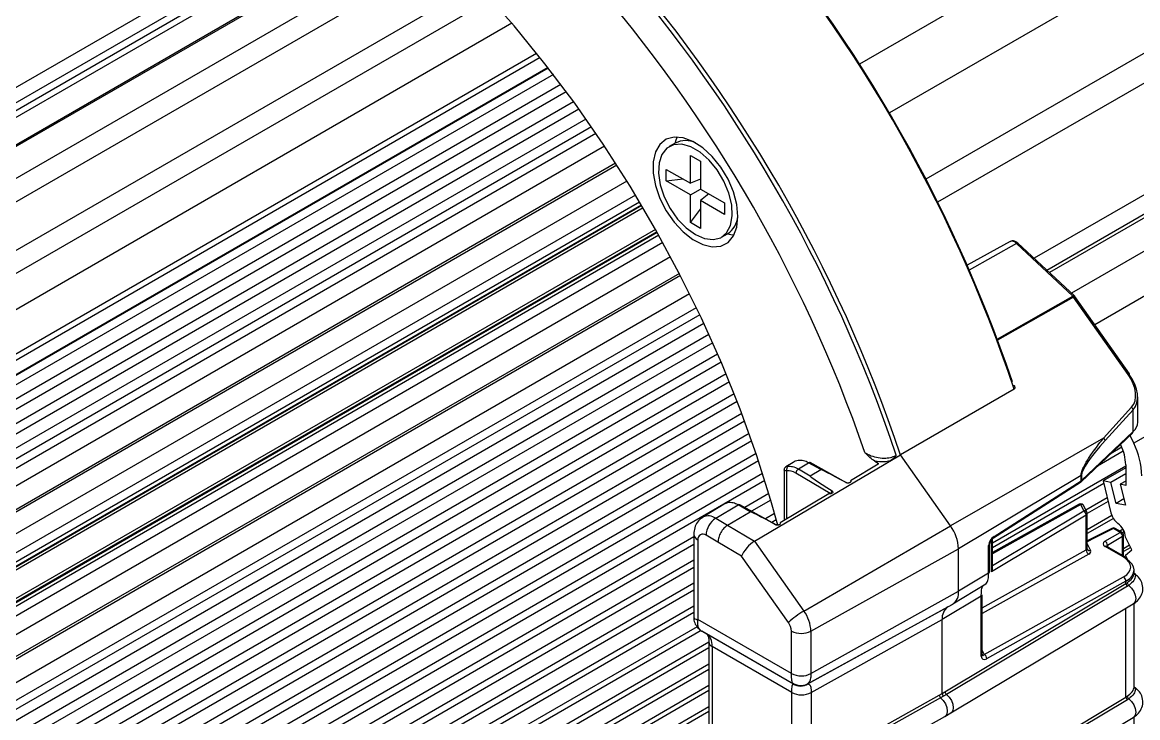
# Model space of a CAD drawing. Extents: x 7 to 135, y 1 to 99.
# Drawn here: x 81.862 to 86.678, y 71.913 to 74.915 of the extents above; entities that cross this region are included whole.
import ezdxf

# ---------------------------------------------------------------- set-up
doc = ezdxf.new("R2010")
doc.units = 0
doc.header["$MEASUREMENT"] = 0
doc.layers.add('OBJECT', color=7, linetype='CONTINUOUS')

msp = doc.modelspace()

# ---------------------------------------------------------------- linework, layer by layer
at = {"layer": 'OBJECT'}
for p, q in [((95.9292, 80.7686), (85.4764, 74.7344)), ((96.1335, 80.6008), (85.6057, 74.5232)), ((96.3642, 80.3565), (85.7638, 74.237)), ((96.5809, 80.3533), (85.8142, 74.1378)), ((96.7452, 79.9659), (86.2305, 73.8959)), ((96.8034, 79.9153), (86.2862, 73.8439)), ((96.8272, 79.9137), (86.2964, 73.8344)), ((96.9278, 79.8282), (86.3915, 73.7457)), ((97.0296, 79.692), (86.4928, 73.6093)), ((97.2534, 79.2124), (86.661, 73.0975)), ((83.4086, 75.4766), (80.7087, 73.918)), ((83.3621, 75.5151), (80.721, 73.9904)), ((83.4328, 75.4562), (80.65, 73.8498)), ((83.453, 75.4389), (80.6639, 73.8288)), ((83.5346, 75.3668), (80.7743, 73.7733)), ((83.5392, 75.3626), (80.7843, 73.7723)), ((83.6301, 75.2777), (80.9033, 73.7036)), ((80.929, 73.617), (83.6953, 75.214)), ((83.8256, 75.0792), (80.9966, 73.4461)), ((83.8846, 75.0147), (81.0569, 73.3824)), ((83.9758, 74.9105), (81.0569, 73.2255)), ((84.0978, 74.7621), (81.1582, 73.0651)), ((81.1631, 73.0965), (84.0822, 74.7817)), ((84.1317, 74.7189), (81.1995, 73.0262)), ((81.1996, 73.0259), (84.1319, 74.7186)), ((84.1547, 74.6891), (81.1936, 72.9798)), ((84.2105, 74.615), (81.2305, 72.8947)), ((84.1874, 74.6459), (81.2354, 72.9418)), ((84.242, 74.572), (81.2726, 72.8578)), ((84.2652, 74.5397), (81.2689, 72.8099)), ((84.3189, 74.4633), (81.3086, 72.7255)), ((84.2955, 74.4969), (81.3112, 72.7741)), ((84.3384, 74.4349), (81.3371, 72.7023)), ((84.3753, 74.38), (81.3465, 72.6315)), ((84.6811, 74.3933), (84.6551, 74.3783)), ((84.7465, 74.34), (84.7897, 74.3151)), ((84.7465, 74.2199), (84.7465, 74.34)), ((84.7897, 74.3151), (84.7897, 74.195)), ((84.4238, 74.3059), (81.3852, 72.5517)), ((84.4291, 74.2977), (81.3965, 72.547)), ((84.6426, 74.2301), (84.6426, 74.2799)), ((84.6426, 74.2799), (84.7465, 74.2199)), ((84.4722, 74.2293), (81.4752, 72.4991)), ((84.6426, 74.2301), (84.7147, 74.2383)), ((84.7465, 74.1701), (84.6426, 74.2301)), ((84.7897, 74.2379), (84.7465, 74.2199)), ((84.7465, 74.1701), (84.7897, 74.195)), ((84.7465, 74.0501), (84.7465, 74.1701)), ((84.7897, 74.195), (84.8936, 74.135)), ((84.8268, 74.1736), (84.7897, 74.1452)), ((84.5092, 74.1689), (81.5294, 72.4487)), ((84.5274, 74.1386), (81.5527, 72.4214)), ((81.5618, 72.4097), (84.5349, 74.126)), ((84.5365, 74.1232), (81.723, 72.499)), ((84.7897, 74.1452), (84.7897, 74.0252)), ((84.8936, 74.0852), (84.7897, 74.1452)), ((84.8936, 74.135), (84.8936, 74.0852)), ((84.5421, 74.1138), (81.7315, 72.4912)), ((84.7465, 74.0501), (84.7897, 74.1084)), ((84.7897, 74.0252), (84.7465, 74.0501)), ((84.6031, 74.0078), (81.63, 72.2915)), ((84.6103, 73.9951), (81.6356, 72.2778)), ((84.5961, 74.0202), (81.7855, 72.3977)), ((84.6015, 74.0106), (81.788, 72.3864)), ((84.8811, 73.9869), (84.9071, 74.0019)), ((84.6274, 73.9641), (81.6476, 72.2439)), ((86.1272, 73.9679), (85.9415, 73.8659)), ((86.154, 73.9599), (85.9506, 73.8452)), ((86.3979, 73.7322), (86.154, 73.9599)), ((86.4049, 73.7332), (86.1609, 73.9608)), ((84.6611, 73.902), (81.6641, 72.1718)), ((84.7033, 73.8217), (81.6647, 72.0676)), ((84.6988, 73.8304), (81.6662, 72.0797)), ((84.7432, 73.7427), (81.7144, 71.9942)), ((86.0713, 73.5467), (86.3979, 73.7322)), ((86.401, 73.7286), (86.0729, 73.5422)), ((86.6371, 73.3943), (86.401, 73.7286)), ((86.643, 73.3965), (86.4069, 73.7309)), ((81.7711, 71.9507), (84.7723, 73.6832)), ((84.7871, 73.6521), (81.7769, 71.9144)), ((84.8045, 73.6151), (81.8203, 71.8923)), ((84.8264, 73.5675), (81.8302, 71.8378)), ((84.8427, 73.5312), (81.8735, 71.8171)), ((84.8642, 73.4824), (81.8844, 71.7622)), ((84.8795, 73.447), (81.9276, 71.7429)), ((84.9005, 73.397), (81.9396, 71.6877)), ((84.9147, 73.3624), (81.9827, 71.6698)), ((84.9353, 73.3112), (82.0111, 71.6232)), ((86.1441, 73.3311), (85.6537, 73.0467)), ((86.145, 73.3462), (86.1442, 73.3485)), ((84.9484, 73.2776), (82.0387, 71.5978)), ((86.6779, 73.1883), (86.6779, 73.2974)), ((84.9684, 73.2253), (82.0683, 71.5511)), ((86.5307, 73.1199), (86.6518, 73.2528)), ((86.658, 73.2417), (86.5369, 73.1088)), ((86.658, 73.1477), (86.658, 73.2417)), ((84.9806, 73.1926), (82.0956, 71.5271)), ((85, 73.1391), (82.1264, 71.4802)), ((86.5307, 73.1199), (85.8695, 72.7411)), ((86.4332, 72.9305), (86.6557, 73.1415)), ((86.4355, 72.9367), (86.658, 73.1477)), ((86.661, 73.0975), (86.6451, 73.1314)), ((85.0112, 73.1074), (82.1533, 71.4575)), ((86.6159, 73.0626), (86.505, 72.9985)), ((86.6093, 73.0802), (86.5627, 73.0533)), ((86.6039, 73.0923), (86.6055, 73.0888)), ((85.0299, 73.0528), (82.1853, 71.4106)), ((85.0402, 73.0221), (82.2118, 71.3893)), ((85.0236, 72.6745), (85.6537, 73.0467)), ((85.19, 73.0146), (85.1586, 72.9956)), ((85.4205, 72.9267), (85.2641, 73.0138)), ((85.5423, 73.0202), (85.5579, 73.0109)), ((85.6082, 73.0204), (85.6537, 73.0467)), ((85.6166, 73.0258), (85.6082, 73.0204)), ((85.6166, 73.0258), (85.6537, 73.0467)), ((85.8695, 72.7411), (85.6537, 73.0467)), ((85.0582, 72.9664), (82.245, 71.3424)), ((85.1509, 72.9824), (85.1509, 72.7635)), ((85.1635, 72.771), (85.1635, 72.9783)), ((85.35, 72.8799), (85.202, 72.9684)), ((85.2126, 72.9866), (85.2566, 73.0128)), ((85.2126, 72.9866), (85.2633, 72.9562)), ((85.3091, 72.9836), (85.2566, 73.0128)), ((85.2633, 72.9562), (85.3091, 72.9836)), ((85.5579, 73.0067), (85.4383, 72.9352)), ((85.5579, 73.0109), (85.5579, 73.0067)), ((85.5579, 73.0067), (85.5579, 73.0109)), ((86.6262, 72.9982), (86.0507, 72.666)), ((86.6262, 72.9909), (86.5288, 72.9347)), ((86.6262, 73.0041), (86.6262, 72.9154)), ((85.0675, 72.9368), (82.2711, 71.3225)), ((86.4337, 72.958), (85.9044, 72.6417)), ((86.5315, 72.9239), (86.0507, 72.6464)), ((86.0549, 72.6885), (86.431, 72.9287)), ((86.0577, 72.6951), (86.4337, 72.9353)), ((86.4337, 72.9353), (86.4337, 72.958)), ((86.4355, 72.9594), (86.4355, 72.9367)), ((86.5288, 72.9347), (86.5626, 72.7965)), ((86.5624, 72.928), (86.5288, 72.9347)), ((86.6262, 72.9649), (86.5624, 72.928)), ((86.5845, 72.8377), (86.5624, 72.928)), ((86.6262, 72.9337), (86.6027, 72.9201)), ((86.6027, 72.9201), (86.6248, 72.8298)), ((86.6262, 72.9154), (86.6027, 72.9201)), ((85.0848, 72.8801), (84.9813, 72.8203)), ((85.3449, 72.8794), (85.1342, 72.7535)), ((84.8926, 72.8343), (84.8003, 72.7784)), ((84.8558, 72.7734), (84.9526, 72.8312)), ((84.9095, 72.8411), (84.8926, 72.8343)), ((85.005, 72.802), (84.9526, 72.8312)), ((85.1164, 72.745), (84.9601, 72.8322)), ((85.0933, 72.8515), (85.0108, 72.8039)), ((86.4251, 72.8339), (86.0507, 72.6252)), ((86.4324, 72.833), (86.0507, 72.6202)), ((86.4453, 72.8053), (86.4324, 72.833)), ((86.4589, 72.7994), (86.446, 72.8271)), ((86.5466, 72.862), (86.4545, 72.8089)), ((86.5504, 72.8464), (86.4602, 72.7944)), ((86.6181, 72.8571), (86.5845, 72.8377)), ((86.6248, 72.8298), (86.5845, 72.8377)), ((84.8558, 72.7734), (84.9073, 72.7436)), ((84.9073, 72.7436), (85.005, 72.802)), ((85.1098, 72.7937), (85.0701, 72.7708)), ((86.4561, 72.7871), (86.0465, 72.5422)), ((86.0507, 72.5695), (86.4453, 72.8053)), ((86.4561, 72.6367), (86.4561, 72.7871)), ((86.4603, 72.6421), (86.4603, 72.7931)), ((86.5665, 72.785), (86.4603, 72.7236)), ((86.5729, 72.7726), (86.4603, 72.7076)), ((84.9073, 72.7436), (85.0236, 72.6745)), ((85.1173, 72.7663), (85.0981, 72.7552)), ((85.2365, 72.3729), (85.8695, 72.7411)), ((86.5666, 72.73), (86.4858, 72.6897)), ((86.5737, 72.7291), (86.4929, 72.6887)), ((86.6022, 72.7126), (86.5737, 72.7291)), ((86.6093, 72.7131), (86.5808, 72.7296)), ((86.6149, 72.726), (86.6009, 72.718)), ((84.7615, 72.6934), (82.3055, 71.2756)), ((84.7615, 72.7046), (84.7615, 72.3438)), ((84.779, 72.6801), (84.779, 72.3365)), ((84.8656, 72.6705), (84.8141, 72.7003)), ((86.0465, 72.5422), (86.0465, 72.6805)), ((86.0507, 72.5568), (86.0507, 72.685)), ((86.4856, 72.6896), (86.4603, 72.6765)), ((86.4929, 72.6887), (86.4603, 72.6718)), ((86.5366, 72.6748), (86.6022, 72.7126)), ((86.6128, 72.6942), (86.5472, 72.6564)), ((86.6202, 72.7149), (86.6126, 72.7105)), ((86.6128, 72.6127), (86.6128, 72.6942)), ((86.6168, 72.6103), (86.6168, 72.7002)), ((86.6531, 72.6368), (86.6248, 72.6921)), ((84.7615, 72.66), (82.3311, 71.257)), ((84.9678, 72.6098), (84.8656, 72.6705)), ((85.0236, 72.6745), (85.2365, 72.3729)), ((85.267, 72.2863), (85.9044, 72.6417)), ((85.9044, 72.4583), (85.9044, 72.6417)), ((86.0067, 72.3865), (86.4561, 72.6367)), ((86.0343, 72.536), (86.0343, 72.6564)), ((86.0385, 72.542), (86.0385, 72.6625)), ((86.4603, 72.6625), (86.4739, 72.634)), ((86.4607, 72.64), (86.4605, 72.641)), ((86.6155, 72.6064), (86.5374, 72.6515)), ((86.6226, 72.607), (86.5445, 72.6521)), ((86.5472, 72.6564), (86.5472, 72.6505)), ((86.6428, 72.6569), (86.6168, 72.6419)), ((86.6477, 72.6474), (86.6168, 72.6296)), ((86.6249, 72.6143), (86.6531, 72.6368)), ((84.7615, 72.5926), (82.3667, 71.2102)), ((85.1699, 72.3236), (84.9678, 72.6098)), ((86.4665, 72.6182), (86.0067, 72.3622)), ((86.6353, 72.5939), (86.6249, 72.6143)), ((84.7615, 72.5609), (82.3918, 71.1929)), ((86.0343, 72.536), (85.9044, 72.4583)), ((86.6623, 72.5347), (86.6623, 72.55)), ((84.7615, 72.493), (82.4286, 71.1462)), ((85.8458, 72.0242), (86.6273, 72.4913)), ((86.0218, 72.4896), (85.8796, 72.4034)), ((86.0154, 72.1856), (86.6168, 72.5205)), ((86.6273, 72.502), (86.0258, 72.1672)), ((86.6273, 72.4913), (86.6273, 72.502)), ((86.6273, 72.4913), (86.6328, 72.4949)), ((86.6392, 72.4837), (86.6333, 72.4799)), ((84.7615, 72.4629), (82.4531, 71.1303)), ((85.267, 72.1029), (85.9044, 72.4583)), ((86.0025, 72.4372), (85.8337, 72.3363)), ((86.6333, 72.4799), (85.8518, 72.0128)), ((86.0025, 72.1779), (86.0025, 72.4372)), ((86.0067, 72.184), (86.0067, 72.4432)), ((84.7615, 72.3945), (82.4911, 71.0838)), ((85.2507, 72.0574), (85.8586, 72.3912)), ((85.2518, 72.0586), (85.8796, 72.4034)), ((85.8586, 72.3912), (85.8796, 72.4034)), ((85.8715, 71.9329), (86.6591, 72.4038)), ((86.6623, 72.0448), (86.6623, 72.4063)), ((84.7615, 72.3661), (82.515, 71.0693)), ((86.6273, 72.0014), (86.6273, 72.3847)), ((84.7755, 72.3053), (82.5542, 71.023)), ((85.1829, 72.1034), (84.779, 72.3365)), ((85.2682, 72.021), (85.8337, 72.3363)), ((85.8337, 72.0169), (85.8337, 72.3363)), ((84.7928, 72.2887), (82.5775, 71.0098)), ((85.1911, 72.058), (84.796, 72.2861)), ((84.796, 72.2861), (84.8166, 72.2742)), ((85.1921, 72.0574), (84.8166, 72.2742)), ((85.1829, 72.1034), (85.1829, 72.2867)), ((85.267, 72.2863), (85.267, 72.1029)), ((84.8265, 72.2388), (82.6178, 70.9638)), ((84.8265, 72.2139), (82.6404, 70.9519)), ((84.8265, 72.2396), (84.8265, 70.5244)), ((85.1841, 72.0215), (84.8409, 72.2196)), ((84.8409, 72.2196), (84.8409, 70.5044)), ((86.0067, 72.2027), (86.0154, 72.1856)), ((84.8265, 72.1442), (82.6648, 70.8962)), ((84.8265, 72.121), (82.7039, 70.8956)), ((84.8265, 72.051), (82.7292, 70.8402)), ((85.1914, 72.0578), (85.1911, 72.058)), ((85.2503, 72.0576), (85.2507, 72.0574)), ((85.2507, 72.0574), (85.2534, 72.0584)), ((84.8265, 72.0296), (82.7677, 70.8411)), ((85.1841, 70.3062), (85.1841, 72.0215)), ((85.2682, 72.021), (85.2682, 71.6962)), ((85.3078, 71.7237), (85.8212, 72.0099)), ((85.8212, 72.0099), (85.8337, 72.0169)), ((85.8396, 72.0055), (85.827, 71.9984)), ((85.8337, 72.0169), (85.8458, 72.0242)), ((85.8518, 72.0128), (85.8396, 72.0055)), ((86.6273, 72.0014), (86.6328, 72.0049)), ((84.8265, 71.9593), (82.8118, 70.7962)), ((85.827, 71.9984), (85.3136, 71.7122)), ((85.8458, 71.5342), (86.6273, 72.0014)), ((86.6333, 71.99), (85.8518, 71.5229)), ((86.6392, 71.9938), (86.6333, 71.99)), ((84.8265, 71.9396), (82.832, 70.7882)), ((85.3321, 71.6317), (85.8455, 71.9179)), ((85.8455, 71.9179), (85.8715, 71.9329)), ((85.8715, 71.443), (86.6591, 71.9138)), ((86.6623, 71.5549), (86.6623, 71.9163))]:
    msp.add_line(p, q, dxfattribs=at)
at = {"layer": 'OBJECT', "flags": 128}
for points in [[(85.1235, 72.7434), (85.0936, 72.8503), (85.0317, 73.0476), (84.9609, 73.2451), (84.8816, 73.4419), (84.7941, 73.6373), (84.6987, 73.8305), (84.5959, 74.0207), (84.486, 74.207), (84.3695, 74.3888), (84.2469, 74.5652), (84.1187, 74.7356), (83.9854, 74.8992), (83.8476, 75.0554), (83.7058, 75.2036), (83.5606, 75.3431), (83.4126, 75.4733), (83.2624, 75.5938), (83.1107, 75.7039), (82.958, 75.8034), (82.9532, 75.8063)], [(84.952, 74.0764), (84.947, 74.1283), (84.9324, 74.183), (84.9089, 74.2377), (84.8779, 74.2895), (84.8409, 74.3355), (84.8, 74.3732), (84.7574, 74.4007), (84.7154, 74.4164), (84.6762, 74.4195), (84.6419, 74.4098), (84.6145, 74.3879), (84.5953, 74.3549), (84.5855, 74.3126), (84.5855, 74.2634), (84.5953, 74.2097), (84.6145, 74.1546), (84.6419, 74.101), (84.6762, 74.0518), (84.7154, 74.0096), (84.7574, 73.9768), (84.8, 73.9551), (84.8409, 73.9456), (84.8779, 73.9489), (84.9089, 73.9648), (84.9324, 73.9925), (84.947, 74.0303), (84.952, 74.0764)], [(84.6901, 74.4199), (84.6837, 74.406), (84.6792, 74.3922)], [(84.7681, 73.998), (84.8079, 73.9809), (84.8451, 73.9764), (84.8775, 73.9849), (84.903, 74.0058), (84.9201, 74.0378), (84.9276, 74.0789), (84.9251, 74.1265), (84.9127, 74.1777), (84.8912, 74.2291), (84.862, 74.2777), (84.8269, 74.3202), (84.7881, 74.3541), (84.7481, 74.3772), (84.7093, 74.3881), (84.6742, 74.3861), (84.645, 74.3713), (84.6235, 74.3446), (84.6111, 74.3078), (84.6086, 74.2631), (84.6161, 74.2133), (84.6332, 74.1616), (84.6587, 74.1112), (84.6911, 74.0653), (84.7284, 74.0268), (84.7681, 73.998)], [(84.9052, 74.0008), (84.9293, 73.9966), (84.9346, 73.9963)], [(86.1609, 73.9608), (86.1604, 73.9612), (86.1592, 73.9615), (86.1577, 73.9614), (86.156, 73.9608), (86.154, 73.9599)], [(86.4049, 73.7332), (86.4044, 73.7335), (86.4032, 73.7339), (86.4017, 73.7337), (86.3999, 73.7332), (86.3979, 73.7322)], [(86.6413, 73.394), (86.6423, 73.3951), (86.6429, 73.3959), (86.643, 73.3965), (86.643, 73.3965)], [(85.4205, 72.9267), (85.4195, 72.9271), (85.4184, 72.9273)], [(85.1164, 72.745), (85.1154, 72.7454), (85.1143, 72.7457)], [(86.6392, 72.4837), (86.6511, 72.4724), (86.6608, 72.4578), (86.6672, 72.4419), (86.6694, 72.4266), (86.6672, 72.4138), (86.6608, 72.405), (86.6591, 72.4038)], [(84.775, 72.3044), (84.778, 72.3011), (84.7842, 72.2965)], [(85.8518, 72.0128), (85.8637, 72.0014), (85.8733, 71.9869), (85.8796, 71.9711), (85.8818, 71.9558), (85.8796, 71.943), (85.8733, 71.9342), (85.8715, 71.933)], [(85.827, 71.9984), (85.8384, 71.9868), (85.8477, 71.9721), (85.8538, 71.9561), (85.8559, 71.9409), (85.8538, 71.9281), (85.8477, 71.9194), (85.8455, 71.9179)], [(86.6392, 71.9938), (86.6511, 71.9824), (86.6608, 71.9679), (86.6672, 71.952), (86.6694, 71.9367), (86.6672, 71.9239), (86.6608, 71.915), (86.6591, 71.9138)]]:
    msp.add_lwpolyline(points, dxfattribs=at)
at = {"layer": 'OBJECT'}
for centre, radius, start, end in [((80.1616, 71.3317), 6.3078, 18.48015, 41.71985), ((80.1828, 71.3437), 6.2867, 18.72665, 41.70837), ((79.637, 71.0286), 6.3287, 18.58997, 41.84539), ((79.6517, 71.0374), 6.3294, 18.50899, 41.68626), ((79.6632, 71.0431), 6.1746, 19.03874, 42.10021), ((84.7261, 74.3049), 0.0992, 64.3652, 116.9637), ((84.8505, 74.0866), 0.1019, 303.7818, 354.8779), ((86.1351, 73.9454), 0.0238, 37.4244, 109.3504), ((86.3826, 73.7158), 0.0225, 34.8213, 46.9671), ((86.4074, 73.7209), 0.01, 92.7648, 129.1714), ((86.3946, 73.7222), 0.015, 35.2251, 46.9797), ((86.6434, 73.3865), 0.01, 92.7772, 129.1589), ((86.6395, 73.2386), 0.0188, 9.3586, 48.946), ((86.5184, 73.1057), 0.0188, 9.3609, 48.961), ((86.6501, 73.1471), 0.00793, 315.0928, 4.3342), ((86.4212, 72.9988), 0.2051, 1.4771, 26.018), ((86.3538, 72.9475), 0.3418, 1.4765, 26.0184), ((85.2612, 73.0069), 0.00747, 67.0164, 127.6633), ((85.178, 72.985), 0.0159, 126.6067, 205.0915), ((85.2247, 72.9673), 0.0228, 122.2108, 177.2052), ((86.4265, 72.9344), 0.00721, 307.959, 7.4867), ((86.4229, 72.9413), 0.015, 302.5721, 313.4797), ((86.4276, 72.9361), 0.00793, 315.0893, 4.3377), ((86.4277, 72.9682), 0.0118, 300.5814, 311.5705), ((86.4277, 72.9455), 0.0118, 300.5814, 311.5705), ((85.376, 72.8767), 0.0231, 140.8278, 173.1853), ((84.9571, 72.8253), 0.00747, 67.0173, 127.666), ((86.4324, 72.8208), 0.015, 24.8985, 119.1388), ((86.428, 72.8271), 0.00736, 53.3533, 113.3188), ((86.4352, 72.8209), 0.0124, 29.7779, 103.0978), ((84.8239, 72.7302), 0.0536, 53.5858, 116.2484), ((84.9064, 72.696), 0.0924, 123.2291, 177.3485), ((86.4481, 72.7932), 0.0124, 29.7729, 103.1148), ((86.4334, 72.786), 0.0227, 2.7381, 58.4165), ((86.4528, 72.7938), 0.00746, 295.5579, 354.473), ((86.4453, 72.7931), 0.015, 0, 24.8985), ((86.6405, 72.8156), 0.0802, 193.8264, 233.5377), ((85.724, 72.6341), 0.1806, 2.4007, 36.3491), ((86.5733, 72.7166), 0.015, 60.0027, 116.5359), ((86.5693, 72.7233), 0.00727, 52.8454, 111.6051), ((86.5777, 72.723), 0.00731, 65.0388, 123.5608), ((86.5471, 72.6883), 0.0778, 2.8155, 54.0134), ((84.7901, 72.7066), 0.0288, 184.0251, 247.2729), ((84.8004, 72.6835), 0.0216, 50.7969, 189.2145), ((86.0505, 72.6942), 0.00721, 307.8291, 7.4863), ((86.4885, 72.6827), 0.00747, 53.8907, 112.5338), ((86.4925, 72.6763), 0.015, 116.5359, 117.3772), ((86.4885, 72.6829), 0.00727, 52.8454, 111.6051), ((86.6062, 72.7065), 0.00731, 65.0388, 123.5608), ((86.591, 72.6939), 0.0218, 0.8772, 59.1228), ((86.6018, 72.7002), 0.015, 0, 60.0027), ((86.6095, 72.7008), 0.00731, 296.4232, 354.9708), ((86.0311, 72.6632), 0.00751, 295.6149, 352.9975), ((86.4781, 72.6369), 0.0221, 180.7236, 238.131), ((86.4713, 72.6457), 0.012, 208.4124, 282.586), ((86.5254, 72.6561), 0.0218, 0.8778, 59.1222), ((86.5414, 72.6455), 0.00731, 65.0223, 123.5773), ((86.6195, 72.6003), 0.00731, 65.0223, 123.5773), ((86.6186, 72.601), 0.0072, 352.7875, 55.913), ((86.0311, 72.5427), 0.00745, 295.5014, 354.5168), ((86.6052, 72.5017), 0.0221, 0.7198, 58.1465), ((86.6426, 72.4921), 0.0154, 182.9908, 232.5115), ((86.6473, 72.4959), 0.0146, 183.9865, 236.3198), ((85.8443, 72.4524), 0.0604, 305.6989, 5.6193), ((85.9993, 72.4439), 0.00745, 295.4786, 354.5397), ((85.8938, 72.3422), 0.0604, 125.6975, 185.6206), ((85.424, 72.0499), 0.3735, 120.1331, 132.8719), ((85.1098, 72.2797), 0.1573, 2.4001, 36.3497), ((85.1159, 72.2839), 0.067, 2.4007, 36.3498), ((85.2253, 72.3688), 0.0925, 242.6562, 296.7663), ((84.8506, 72.2417), 0.0241, 185.0145, 246.3304), ((85.9993, 72.1847), 0.00745, 295.4786, 354.5397), ((86.0038, 72.1669), 0.0221, 0.7253, 58.141), ((85.2253, 72.1855), 0.0925, 242.6562, 296.7663), ((85.2234, 72.1103), 0.059, 231.1811, 298.7489), ((85.2211, 72.11), 0.06, 240.002, 299.1875), ((85.2214, 72.1098), 0.06, 240.0005, 299.189), ((85.222, 72.1092), 0.0598, 240.0366, 301.7834), ((85.2266, 72.1036), 0.0925, 242.6567, 296.7655), ((85.8371, 72.0107), 0.0159, 182.8114, 230.5795), ((85.8612, 72.025), 0.0154, 183.0195, 232.4828), ((86.6473, 72.006), 0.0146, 183.9863, 236.3201), ((86.6426, 72.0022), 0.0154, 182.9913, 232.5106)]:
    msp.add_arc(centre, radius, start, end, dxfattribs=at)
for centre, major_axis, ratio, start_param, end_param in [((86.5593, 73.3513), (-0.0869, 0.1039), 0.649022, 3.229738, 4.587081), ((86.5529, 73.3449), (-0.1029, 0.1055), 0.672984, 3.174014, 4.531357), ((86.5529, 73.1861), (0.125, 0.0034), 0.594741, 5.69491, 6.266854), ((86.6524, 73.1538), (0.214, 0.2031), 0.172095, 1.970441, 2.979734), ((85.202, 72.884), (-0.0503, 0.0903), 0.567218, 5.505991, 6.071311), ((86.0408, 72.5639), (0.7317, -0.4196), 0.012773, 2.595213, 3.13442), ((85.9698, 72.5216), (0.7066, -0.4346), 0.013205, 3.134702, 3.67393), ((85.7367, 72.3823), (0.7317, -0.4196), 0.012773, 2.595107, 3.13442), ((86.0584, 72.6711), (0.0191, 0.0265), 0.552213, 0.947277, 2.487544), ((85.0102, 72.6343), (0.0415, 0.0449), 0.368876, 0.888457, 2.4418), ((86.4453, 72.6427), (0.015, -0.0008), 0.535739, 5.54556, 6.313504), ((86.4449, 72.6302), (0.03, -0.0009), 0.556797, 5.531514, 6.561258), ((86.5586, 72.6629), (0.03, -0.0009), 0.556797, 2.407375, 3.943264), ((86.5582, 72.6505), (0.015, -0.0008), 0.535739, 2.42142, 3.16637), ((86.5377, 72.5647), (0.11, -0.0032), 0.556797, 5.531514, 7.084857), ((86.5373, 72.5522), (0.125, -0.0032), 0.559288, 5.529683, 7.083026), ((86.0357, 72.5483), (0.0105, 0.0185), 0.582351, 4.716716, 5.484661), ((84.8554, 72.3904), (0.0591, 0.1045), 0.571388, 2.910077, 3.136453), ((84.7581, 72.1694), (0.0578, 0.1052), 0.563022, 5.486007, 6.271405), ((86.0266, 72.1921), (0.019, 0.0262), 0.56275, 2.482507, 4.022775), ((86.0158, 72.1981), (0.0078, 0.0167), 0.34296, 2.49986, 2.879604), ((86.0158, 72.1981), (0.0078, 0.0167), 0.34296, 2.879604, 4.040128), ((85.2818, 72.1442), (0.0931, 0.0843), 0.270168, 2.997587, 3.228157), ((85.3838, 71.9467), (0.1925, -0.1111), 0.00007, 3.154129, 3.227597), ((85.3111, 72.0918), (0.0607, 0.0342), 0.010626, 2.917229, 3.147799)]:
    msp.add_ellipse(centre, major_axis=major_axis, ratio=ratio, start_param=start_param, end_param=end_param, dxfattribs=at)
for points, knots in [([(86.1609, 73.9608), (86.1579, 73.9632), (86.1519, 73.9681), (86.1417, 73.9711), (86.1328, 73.9708), (86.1287, 73.9683), (86.1274, 73.9675)], [0, 0, 0, 0, 0.297281, 0.605872, 0.870782, 1, 1, 1, 1]), ([(86.1449, 73.3462), (86.1452, 73.3458), (86.1462, 73.3438), (86.1468, 73.3401), (86.147, 73.3361), (86.1461, 73.333), (86.145, 73.3317), (86.1442, 73.3312), (86.1441, 73.3311)], [0, 0, 0, 0, 0.0810766, 0.365023, 0.6505553, 0.8143242, 0.979681, 1, 1, 1, 1]), ([(86.4337, 72.958), (86.4338, 72.9602), (86.4341, 72.9655), (86.4373, 72.9776), (86.448, 73.0034), (86.4796, 73.0556), (86.5098, 73.0935), (86.5307, 73.1199)], [0, 0, 0, 0, 0.0352029, 0.0850987, 0.1703558, 0.4232658, 1, 1, 1, 1]), ([(85.2112, 73.0234), (85.2074, 73.0225), (85.2009, 73.021), (85.1933, 73.0164), (85.1901, 73.0145)], [0, 0, 0, 0, 0.586652, 1, 1, 1, 1]), ([(85.2566, 73.0128), (85.2493, 73.0164), (85.2333, 73.0242), (85.219, 73.0237), (85.2112, 73.0234)], [0, 0, 0, 0, 0.454597, 1, 1, 1, 1]), ([(85.5423, 73.0202), (85.5354, 73.0253), (85.5209, 73.0358), (85.5073, 73.05), (85.5001, 73.0572), (85.5001, 73.0573)], [0, 0, 0, 0, 0.479289, 0.993061, 1, 1, 1, 1]), ([(85.5001, 73.0573), (85.5062, 73.0536), (85.5208, 73.0449), (85.5493, 73.0358), (85.5812, 73.0323), (85.6104, 73.0354), (85.6263, 73.0412), (85.6339, 73.0452), (85.6347, 73.0457), (85.6355, 73.0462)], [0, 0, 0, 0, 0.164708, 0.3897664, 0.6131803, 0.797004, 0.9764459, 0.9795922, 1, 1, 1, 1]), ([(85.6082, 73.0204), (85.6002, 73.0191), (85.5785, 73.0157), (85.5564, 73.0184), (85.5423, 73.0202)], [0, 0, 0, 0, 0.3655701, 1, 1, 1, 1]), ([(85.6355, 73.0462), (85.6354, 73.0461), (85.6297, 73.0385), (85.6231, 73.0321), (85.6166, 73.0258)], [0, 0, 0, 0, 0.012026, 1, 1, 1, 1]), ([(85.1588, 72.9956), (85.1588, 72.9956), (85.1582, 72.9954), (85.1563, 72.9941), (85.1537, 72.9914), (85.1514, 72.9874), (85.151, 72.9841), (85.1509, 72.9824)], [0, 0, 0, 0, 0.003996, 0.188731, 0.423466, 0.692932, 1, 1, 1, 1]), ([(85.1635, 72.9783), (85.16, 72.9787), (85.1526, 72.9797), (85.1516, 72.9815), (85.1511, 72.9824)], [0, 0, 0, 0, 0.476693, 1, 1, 1, 1]), ([(85.1587, 72.9954), (85.1593, 72.9957), (85.1605, 72.9965), (85.1657, 72.9973), (85.1685, 72.9978)], [0, 0, 0, 0, 0.460491, 1, 1, 1, 1]), ([(85.1685, 72.9978), (85.1747, 72.9981), (85.1884, 72.9987), (85.2041, 72.9908), (85.2126, 72.9866)], [0, 0, 0, 0, 0.4536274, 1, 1, 1, 1]), ([(85.4383, 72.9352), (85.4386, 72.9344), (85.4393, 72.9328), (85.4385, 72.9303), (85.4365, 72.9281), (85.4334, 72.9264), (85.4295, 72.9254), (85.4253, 72.9253), (85.4214, 72.9259), (85.4193, 72.9269), (85.4184, 72.9273)], [0, 0, 0, 0, 0.127098, 0.254207, 0.381227, 0.508229, 0.635163, 0.762171, 0.88923, 1, 1, 1, 1]), ([(85.4276, 72.9255), (85.4275, 72.9255), (85.4266, 72.9254), (85.4247, 72.9255), (85.4224, 72.9259), (85.421, 72.9264), (85.4206, 72.9266), (85.4205, 72.9267)], [0, 0, 0, 0, 0.022475, 0.309611, 0.598363, 0.838023, 1, 1, 1, 1]), ([(85.4337, 72.927), (85.4337, 72.927), (85.4338, 72.9271), (85.4332, 72.9267), (85.4318, 72.9261), (85.4299, 72.9256), (85.4283, 72.9255), (85.4276, 72.9255)], [0, 0, 0, 0, 0.087985, 0.325567, 0.543484, 0.772209, 1, 1, 1, 1]), ([(85.3581, 72.8913), (85.3589, 72.8906), (85.3606, 72.8893), (85.3615, 72.8868), (85.3611, 72.8844), (85.3594, 72.8821), (85.3564, 72.8803), (85.3526, 72.8792), (85.3486, 72.8788), (85.3461, 72.8792), (85.3449, 72.8794)], [0, 0, 0, 0, 0.127205, 0.254389, 0.381573, 0.508646, 0.635618, 0.762539, 0.889522, 1, 1, 1, 1]), ([(85.3491, 72.8791), (85.3488, 72.8791), (85.3477, 72.879), (85.3464, 72.8792), (85.3455, 72.8794), (85.3453, 72.8794)], [0, 0, 0, 0, 0.210244, 0.823475, 1, 1, 1, 1]), ([(85.3561, 72.8806), (85.356, 72.8806), (85.3559, 72.8805), (85.3548, 72.88), (85.3531, 72.8794), (85.3511, 72.8791), (85.3497, 72.8791), (85.3491, 72.8791)], [0, 0, 0, 0, 0.2051011, 0.4099608, 0.616305, 0.8389947, 1, 1, 1, 1]), ([(84.9526, 72.8312), (84.9453, 72.8347), (84.93, 72.842), (84.9166, 72.8414), (84.9095, 72.8411)], [0, 0, 0, 0, 0.480227, 1, 1, 1, 1]), ([(84.8008, 72.7774), (84.794, 72.7729), (84.7794, 72.7632), (84.7664, 72.7392), (84.7618, 72.7188), (84.7615, 72.7071), (84.7615, 72.7046)], [0, 0, 0, 0, 0.2778, 0.595933, 0.911788, 1, 1, 1, 1]), ([(84.9073, 72.7436), (84.9019, 72.7396), (84.891, 72.7315), (84.8772, 72.7122), (84.8676, 72.6906), (84.8663, 72.6772), (84.8656, 72.6705)], [0, 0, 0, 0, 0.249996, 0.500006, 0.750006, 1, 1, 1, 1]), ([(85.1342, 72.7535), (85.1346, 72.7527), (85.1352, 72.7511), (85.1345, 72.7486), (85.1325, 72.7464), (85.1293, 72.7447), (85.1254, 72.7438), (85.1212, 72.7436), (85.1173, 72.7443), (85.1153, 72.7452), (85.1143, 72.7457)], [0, 0, 0, 0, 0.127104, 0.254165, 0.381205, 0.508229, 0.635177, 0.762152, 0.889216, 1, 1, 1, 1]), ([(85.1235, 72.7438), (85.1234, 72.7438), (85.1225, 72.7437), (85.1206, 72.7438), (85.1184, 72.7442), (85.117, 72.7447), (85.1166, 72.7449), (85.1164, 72.745)], [0, 0, 0, 0, 0.022477, 0.309626, 0.598394, 0.838083, 1, 1, 1, 1]), ([(85.1296, 72.7453), (85.1296, 72.7453), (85.1297, 72.7454), (85.1291, 72.745), (85.1277, 72.7445), (85.1258, 72.744), (85.1243, 72.7439), (85.1235, 72.7438)], [0, 0, 0, 0, 0.088106, 0.325473, 0.543551, 0.772229, 1, 1, 1, 1]), ([(86.0385, 72.6625), (86.0386, 72.6632), (86.0387, 72.6649), (86.0396, 72.6687), (86.0416, 72.6734), (86.045, 72.6789), (86.0498, 72.6847), (86.0531, 72.6871), (86.0549, 72.6885)], [0, 0, 0, 0, 0.109915, 0.224518, 0.36338, 0.537941, 0.753195, 1, 1, 1, 1]), ([(86.5445, 72.6521), (86.5438, 72.6525), (86.5426, 72.6534), (86.5427, 72.6533), (86.5427, 72.6533)], [0, 0, 0, 0, 0.58402, 1, 1, 1, 1]), ([(86.0218, 72.4896), (86.0241, 72.4916), (86.0292, 72.4963), (86.0336, 72.513), (86.0341, 72.5292), (86.0343, 72.536)], [0, 0, 0, 0, 0.324412, 0.721532, 1, 1, 1, 1]), ([(86.6328, 72.4949), (86.6409, 72.5016), (86.6569, 72.5149), (86.6603, 72.5268), (86.662, 72.5327)], [0, 0, 0, 0, 0.50793, 1, 1, 1, 1]), ([(86.6635, 72.5346), (86.6637, 72.5346), (86.6667, 72.5341), (86.6693, 72.5238), (86.6639, 72.5046), (86.6476, 72.4908), (86.6392, 72.4837)], [0, 0, 0, 0, 0.0152819, 0.2810051, 0.6347722, 1, 1, 1, 1]), ([(86.6591, 72.4038), (86.6652, 72.408), (86.6793, 72.4176), (86.6948, 72.4393), (86.7023, 72.4676), (86.6975, 72.4959), (86.6836, 72.5194), (86.6699, 72.5296), (86.6634, 72.5345)], [0, 0, 0, 0, 0.139844, 0.320609, 0.494737, 0.679877, 0.847056, 1, 1, 1, 1]), ([(86.6639, 72.5347), (86.6634, 72.5359), (86.6625, 72.5377), (86.6619, 72.5341), (86.6617, 72.5329)], [0, 0, 0, 0, 0.671357, 1, 1, 1, 1]), ([(86.0025, 72.4372), (86.0027, 72.445), (86.0032, 72.4624), (86.0067, 72.4789), (86.0106, 72.4827), (86.0123, 72.4844)], [0, 0, 0, 0, 0.301734, 0.677551, 1, 1, 1, 1]), ([(84.7621, 72.3438), (84.7619, 72.3423), (84.7607, 72.3332), (84.765, 72.3183), (84.7729, 72.3085), (84.7758, 72.305)], [0, 0, 0, 0, 0.109185, 0.68342, 1, 1, 1, 1]), ([(84.7624, 72.3438), (84.7623, 72.3427), (84.7621, 72.3399), (84.7682, 72.3377), (84.7747, 72.3368), (84.7774, 72.3365), (84.779, 72.3365), (84.779, 72.3365)], [0, 0, 0, 0, 0.278177, 0.737502, 0.858394, 0.992968, 1, 1, 1, 1]), ([(84.7749, 72.3045), (84.7764, 72.3027), (84.7823, 72.2955), (84.7901, 72.2901), (84.796, 72.2861)], [0, 0, 0, 0, 0.245205, 1, 1, 1, 1]), ([(84.779, 72.3365), (84.779, 72.3364), (84.779, 72.3362), (84.7789, 72.3361), (84.7789, 72.3357), (84.7786, 72.3347), (84.7781, 72.3322), (84.7766, 72.3229), (84.7763, 72.3098), (84.7818, 72.3005), (84.7842, 72.2965)], [0, 0, 0, 0, 0.006412, 0.007947, 0.012357, 0.029422, 0.070263, 0.170739, 0.638607, 1, 1, 1, 1]), ([(84.8166, 72.2742), (84.817, 72.2739), (84.8181, 72.2732), (84.822, 72.2684), (84.826, 72.2548), (84.8264, 72.2433), (84.8265, 72.2396)], [0, 0, 0, 0, 0.183374, 0.523653, 0.847386, 1, 1, 1, 1]), ([(85.1864, 72.0644), (85.1859, 72.0668), (85.1847, 72.072), (85.1832, 72.0852), (85.183, 72.0973), (85.1829, 72.1034)], [0, 0, 0, 0, 0.3145614, 0.6578868, 1, 1, 1, 1]), ([(85.267, 72.1029), (85.2666, 72.0958), (85.2659, 72.0815), (85.2607, 72.0662), (85.2547, 72.0611), (85.2518, 72.0586)], [0, 0, 0, 0, 0.332128, 0.672453, 1, 1, 1, 1]), ([(85.1841, 72.0215), (85.1842, 72.0277), (85.1846, 72.043), (85.1877, 72.057), (85.1905, 72.0573), (85.1921, 72.0574)], [0, 0, 0, 0, 0.233282, 0.565459, 1, 1, 1, 1]), ([(85.2534, 72.0584), (85.2568, 72.0582), (85.2627, 72.058), (85.2675, 72.0434), (85.268, 72.0276), (85.2682, 72.021)], [0, 0, 0, 0, 0.438184, 0.768764, 1, 1, 1, 1]), ([(85.8337, 72.0169), (85.8338, 72.0159), (85.834, 72.014), (85.8352, 72.0109), (85.8369, 72.008), (85.8385, 72.0063), (85.8394, 72.0056), (85.8396, 72.0055)], [0, 0, 0, 0, 0.240728, 0.481455, 0.722207, 0.952199, 1, 1, 1, 1]), ([(86.6328, 72.0049), (86.6405, 72.0114), (86.6561, 72.0242), (86.6634, 72.0405), (86.662, 72.0443), (86.6618, 72.0448)], [0, 0, 0, 0, 0.469491, 0.938888, 1, 1, 1, 1]), ([(86.6635, 72.0447), (86.6637, 72.0447), (86.6667, 72.0442), (86.6693, 72.0339), (86.6639, 72.0147), (86.6476, 72.0008), (86.6392, 71.9938)], [0, 0, 0, 0, 0.015282, 0.281006, 0.634772, 1, 1, 1, 1]), ([(86.6591, 71.9138), (86.6652, 71.9181), (86.6793, 71.9277), (86.6948, 71.9494), (86.7023, 71.9777), (86.6975, 72.006), (86.6836, 72.0295), (86.6699, 72.0397), (86.6634, 72.0446)], [0, 0, 0, 0, 0.139844, 0.320609, 0.494737, 0.679877, 0.847056, 1, 1, 1, 1]), ([(86.6639, 72.0448), (86.6634, 72.046), (86.6625, 72.0478), (86.6619, 72.0442), (86.6617, 72.043)], [0, 0, 0, 0, 0.6713575, 1, 1, 1, 1])]:
    msp.add_open_spline(points, degree=3, knots=knots, dxfattribs=at)

doc.saveas('drawing.dxf')
